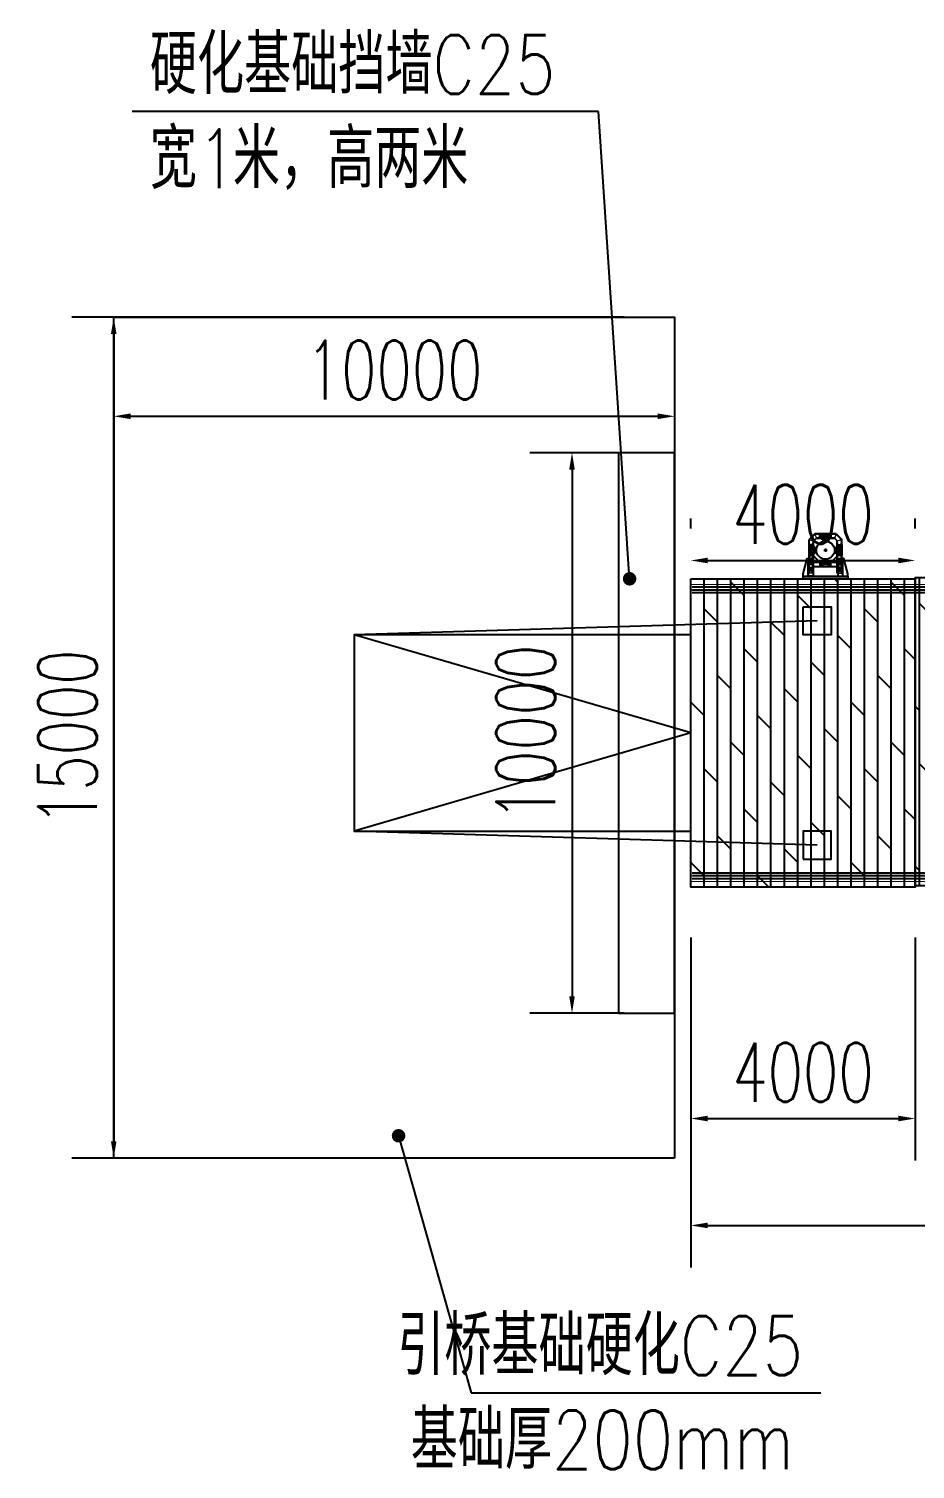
# Model space of a CAD drawing. Header units: millimetres. Extents: x -1471591 to 944464, y -468930 to 547002.
# Drawn here: x -986167 to -970363, y 100325 to 126022 of the extents above; entities that cross this region are included whole.
import ezdxf

# ---------------------------------------------------------------- set-up
doc = ezdxf.new("R2010")
doc.units = ezdxf.units.MM
doc.header["$LTSCALE"] = 10
doc.header["$PDMODE"] = 35
for name, pattern in [('( Border )', [21, 6, -3, 6, -3, 0, -3]), ('-6_350_HOLE$0$DASH', [0.35, 0.25, -0.1]), ('CENTER2', [28.575, 19.05, -3.175, 3.175, -3.175]), ('DASHED2', [9.525, 6.35, -3.175])]:
    doc.linetypes.add(name, pattern=pattern)
for name, color, linetype in [('DIM_LEAD', 3, 'Continuous'), ('PUB_TEXT', 7, 'Continuous'), ('W-bridge approach引桥', 4, 'Continuous'), ('W-MOUNTING固定方式', 5, 'Continuous'), ('W-PLASTIC_RAILINGS塑木栏杆', 210, 'Continuous'), ('W-STEEL_FRAME钢架', 3, 'Continuous'), ('W-WOOD_FLOOR木地板', 30, 'Continuous')]:
    doc.layers.add(name, color=color, linetype=linetype)
doc.styles.get("Standard").update_dxf_attribs({"font": 'simplex.shx', "width": 0.8, "bigfont": 'hztxt.shx'})
doc.styles.add('STANDARD_T3', font='simplex.shx', dxfattribs={"width": 0.7, "bigfont": 'hztxt.shx'})
doc.dimstyles.new('W&&300', dxfattribs={"dimtxt": 1050, "dimasz": 300, "dimexe": 750, "dimexo": 900, "dimgap": 300, "dimtad": 1, "dimdec": 0, "dimzin": 0, "dimdsep": 46, "dimtxsty": 'STANDARD_T3', "dimcen": 0.09, "dimclrd": 1, "dimclre": 1, "dimclrt": 7, "dimazin": 2, "dimtfac": 1, "dimtdec": 0, "dimtix": 1, "dimtmove": 2, "dimatfit": 3, "dimfxl": 0, "dimtolj": 1, "dimtzin": 0, "dimarcsym": 0})

# ---------------------------------------------------------------- blocks, each defined once
blk = doc.blocks.new('YQ')
at = {"layer": 'W-bridge approach引桥'}
for q in [(6000, 1750), (6000, -1750)]:
    blk.add_line((0, 0), q, dxfattribs=at)
blk.add_lwpolyline([(0, 1750), (6000, 1750), (6000, -1750), (0, -1750)], close=True, dxfattribs=at)
at = {"layer": 'W-MOUNTING固定方式'}
for p, q in [((-2250, 2000), (6000, 1750)), ((-2250, -2000), (6000, -1750))]:
    blk.add_line(p, q, dxfattribs=at)
for points in [[(-2000, 2250), (-2500, 2250), (-2500, 1750), (-2000, 1750)], [(-2000, -2250), (-2500, -2250), (-2500, -1750), (-2000, -1750)]]:
    blk.add_lwpolyline(points, close=True, dxfattribs=at)
blk = doc.blocks.new('*D30')
at = {"layer": 'Defpoints', "color": 0, "transparency": 16777216}
for p in [(-879363, 111960), (-974363, 110710), (-879363, 104674)]:
    blk.add_point(p, dxfattribs=at)
at = {"layer": 'W-STEEL_FRAME钢架', "color": 1, "lineweight": -2, "transparency": 16777216}
for p, q in [((-879363, 111060), (-879363, 103924)), ((-974363, 109810), (-974363, 103924)), ((-974063, 104674), (-879663, 104674))]:
    blk.add_line(p, q, dxfattribs=at)
at = {"layer": 'W-STEEL_FRAME钢架', "color": 1, "transparency": 16777216}
for points in [[(-974063, 104724), (-974063, 104624), (-974363, 104674)], [(-879663, 104724), (-879663, 104624), (-879363, 104674)]]:
    blk.add_solid(points, dxfattribs=at)
at = {"layer": 'W-STEEL_FRAME钢架', "color": 7, "transparency": 16777216, "insert": (-926863, 105499), "char_height": 1050, "attachment_point": 5, "style": 'STANDARD_T3'}
blk.add_mtext('\\A1;95000', dxfattribs=at)
blk = doc.blocks.new('*D31')
at = {"layer": 'Defpoints', "color": 0, "transparency": 16777216}
for p in [(-970363, 116537), (-974363, 116210), (-970363, 116210)]:
    blk.add_point(p, dxfattribs=at)
at = {"layer": 'W-STEEL_FRAME钢架', "color": 1, "lineweight": -2, "transparency": 16777216}
for p, q in [((-974363, 117110), (-974363, 117287)), ((-970363, 117110), (-970363, 117287)), ((-974063, 116537), (-970663, 116537))]:
    blk.add_line(p, q, dxfattribs=at)
at = {"layer": 'W-STEEL_FRAME钢架', "color": 1, "transparency": 16777216}
for points in [[(-974063, 116587), (-974063, 116487), (-974363, 116537)], [(-970663, 116587), (-970663, 116487), (-970363, 116537)]]:
    blk.add_solid(points, dxfattribs=at)
at = {"layer": 'W-STEEL_FRAME钢架', "color": 7, "transparency": 16777216, "insert": (-972363, 117362), "char_height": 1050, "attachment_point": 5, "style": 'STANDARD_T3'}
blk.add_mtext('\\A1;4000', dxfattribs=at)
blk = doc.blocks.new('*D32')
at = {"layer": 'Defpoints', "color": 0, "transparency": 16777216}
for p in [(-974652, 118460), (-976482, 108460), (-974652, 108460)]:
    blk.add_point(p, dxfattribs=at)
at = {"layer": 'W-STEEL_FRAME钢架', "color": 1, "lineweight": -2, "transparency": 16777216}
for p, q in [((-975552, 118460), (-977232, 118460)), ((-976482, 118160), (-976482, 108760)), ((-975552, 108460), (-977232, 108460))]:
    blk.add_line(p, q, dxfattribs=at)
at = {"layer": 'W-STEEL_FRAME钢架', "color": 1, "transparency": 16777216}
for points in [[(-976532, 118160), (-976432, 118160), (-976482, 118460)], [(-976532, 108760), (-976432, 108760), (-976482, 108460)]]:
    blk.add_solid(points, dxfattribs=at)
at = {"layer": 'W-STEEL_FRAME钢架', "color": 7, "transparency": 16777216, "insert": (-977307, 113460), "char_height": 1050, "attachment_point": 5, "rotation": 90, "style": 'STANDARD_T3'}
blk.add_mtext('\\A1;10000', dxfattribs=at)
blk = doc.blocks.new('*D1467')
at = {"layer": 'Defpoints', "color": 0, "transparency": 16777216}
for p in [(-974363, 110710), (-970363, 110710), (-970363, 106581)]:
    blk.add_point(p, dxfattribs=at)
at = {"layer": 'W-STEEL_FRAME钢架', "color": 1, "lineweight": -2, "transparency": 16777216}
for p, q in [((-974363, 109810), (-974363, 105831)), ((-970363, 109810), (-970363, 105831)), ((-974063, 106581), (-970663, 106581))]:
    blk.add_line(p, q, dxfattribs=at)
at = {"layer": 'W-STEEL_FRAME钢架', "color": 1, "transparency": 16777216}
for points in [[(-974063, 106631), (-974063, 106531), (-974363, 106581)], [(-970663, 106631), (-970663, 106531), (-970363, 106581)]]:
    blk.add_solid(points, dxfattribs=at)
at = {"layer": 'W-STEEL_FRAME钢架', "color": 7, "transparency": 16777216, "insert": (-972363, 107406), "char_height": 1050, "attachment_point": 5, "style": 'STANDARD_T3'}
blk.add_mtext('\\A1;4000', dxfattribs=at)
blk = doc.blocks.new('*D807')
at = {"color": 1, "lineweight": -2, "transparency": 16777216}
for p, q in [((-984653, 119976), (-984653, 118360)), ((-974652, 119976), (-974652, 118360)), ((-984353, 119110), (-974952, 119110))]:
    blk.add_line(p, q, dxfattribs=at)
at = {"color": 1, "transparency": 16777216}
for points in [[(-984353, 119160), (-984353, 119060), (-984653, 119110)], [(-974952, 119160), (-974952, 119060), (-974652, 119110)]]:
    blk.add_solid(points, dxfattribs=at)
at = {"layer": 'Defpoints', "color": 0, "transparency": 16777216}
for p in [(-984653, 120876), (-974652, 120876), (-974652, 119110)]:
    blk.add_point(p, dxfattribs=at)
at = {"color": 7, "transparency": 16777216, "insert": (-979653, 119935), "char_height": 1050, "attachment_point": 5, "style": 'STANDARD_T3'}
blk.add_mtext('\\A1;10000', dxfattribs=at)
blk = doc.blocks.new('*D808')
at = {"color": 1, "lineweight": -2, "transparency": 16777216}
for p, q in [((-975552, 120876), (-985403, 120876)), ((-984653, 120576), (-984653, 106176)), ((-975552, 105876), (-985403, 105876))]:
    blk.add_line(p, q, dxfattribs=at)
at = {"color": 1, "transparency": 16777216}
for points in [[(-984703, 120576), (-984603, 120576), (-984653, 120876)], [(-984703, 106176), (-984603, 106176), (-984653, 105876)]]:
    blk.add_solid(points, dxfattribs=at)
at = {"layer": 'Defpoints', "color": 0, "transparency": 16777216}
for p in [(-974652, 120876), (-984653, 105876), (-974652, 105876)]:
    blk.add_point(p, dxfattribs=at)
at = {"color": 7, "transparency": 16777216, "insert": (-985478, 113376), "char_height": 1050, "attachment_point": 5, "rotation": 90, "style": 'STANDARD_T3'}
blk.add_mtext('\\A1;15000', dxfattribs=at)
blk = doc.blocks.new('*U1963')
blk.add_lwpolyline([(-12, 0), (-12, 2.5), (12, 2.5), (12, 0)], close=True)
blk = doc.blocks.new('*U1964')
at = {"color": 8, "linetype": 'Continuous', "lineweight": 15}
for p, q in [((-1, 2), (-2, 1)), ((0, 1), (0, -1)), ((-1, -2), (-2, -1))]:
    blk.add_line(p, q, dxfattribs=at)
at = {"color": 7, "linetype": 'Continuous', "lineweight": 15}
for p, q in [((16, 1), (0, 1)), ((0, 0), (19, 0)), ((16, 1), (16, 0)), ((19, -1), (19, 0)), ((0, -1), (19, -1))]:
    blk.add_line(p, q, dxfattribs=at)
for centre, radius, start, end in [((-3, 0), 2.9, 41.3178, 318.6822), ((-3, 0), 1.45, 41.3178, 318.6822), ((0, 3), 2.82, 221.3178, 270), ((0, -3), 2.82, 90, 138.6822), ((0, 3), 1.37, 221.3178, 270), ((0, -3), 1.37, 90, 138.6822)]:
    blk.add_arc(centre, radius, start, end, dxfattribs=at)
blk = doc.blocks.new('无头销轴_B型_D12X150')
at = {"color": 0}
for p, q in [((-72, 6), (-72, -6)), ((72, 6), (72, -6))]:
    blk.add_line(p, q, dxfattribs=at)
blk.add_lwpolyline([(-75, 4), (-75, -4), (-72, -6), (72, -6), (75, -4), (75, 4), (72, 6), (-72, 6)], close=True, dxfattribs=at)
for centre in [(-70, 0), (70, 0)]:
    blk.add_circle(centre, 1.6, dxfattribs=at)
blk = doc.blocks.new('A$C1EDE4923')
at = {"color": 3, "linetype": 'CENTER2', "ltscale": 0.5}
for p, q in [((-284, 80), (-260, 80)), ((-272, 68), (-272, 92)), ((-235, 120), (-254, 120)), ((-146, 120), (-127, 120)), ((-97, 80), (-121, 80)), ((-109, 68), (-109, 92))]:
    blk.add_line(p, q, dxfattribs=at)
at = {"linetype": 'DASHED2'}
for p, q in [((-240, 126), (-249, 126)), ((-240, 113), (-249, 113)), ((-235, 126), (-145, 126)), ((-235, 113), (-145, 113)), ((-141, 126), (-132, 126)), ((-141, 113), (-132, 113))]:
    blk.add_line(p, q, dxfattribs=at)
at = {"color": 3, "linetype": 'CENTER2'}
blk.add_line((-241, 120), (-140, 120), dxfattribs=at)
for p, q in [((-232, 80), (-232, 160)), ((-148, 80), (-148, 160))]:
    blk.add_line(p, q)
for points in [[(-94, 40), (-94, 120), (-287, 120), (-287, 40)], [(-249, 142), (-240, 142), (-240, 40), (-249, 40)], [(-232, 160), (-148, 160), (-145, 157), (-145, 83), (-148, 80), (-232, 80), (-235, 83), (-235, 157)], [(-132, 142), (-141, 142), (-141, 40), (-132, 40)]]:
    blk.add_lwpolyline(points, close=True)
for centre in [(-272, 80), (-109, 80)]:
    blk.add_circle(centre, 7)
at = {"xscale": -1}
for name, p, rotation in [('无头销轴_B型_D12X150', (-190, 120), 180), ('*U1964', (-260, 114), 270), ('*U1963', (-249, 120), 90), ('*U1963', (-237, 120), 90)]:
    blk.add_blockref(name, p, dxfattribs=dict(at, rotation=rotation))
for name, p, rotation in [('*U1963', (-143, 120), 270), ('*U1963', (-132, 120), 270), ('*U1964', (-121, 114), 90)]:
    blk.add_blockref(name, p, dxfattribs=dict(rotation=rotation))
blk = doc.blocks.new('$matou$00000105')
for p, q in [((-293, -299, 0), (-293, 301, 0)), ((-192, 401, 0), (-293, 301, 0)), ((-213, -232, 0), (-213, 268, 0)), ((192, 401, 0), (-192, 401, 0)), ((159, 321, 0), (-159, 321, 0)), ((192, 401, 0), (292, 301, 0)), ((212, -299, 0), (212, 268, 0)), ((292, -299, 0), (292, 301, 0)), ((-30, 109, 0), (30, 109, 0)), ((-30, 109, 0), (30, 109, 0)), ((0, 139, 0), (0, 79, 0)), ((0, 139, 0), (0, 79, 0)), ((-221, -41, 0), (-308, -41, 0)), ((-262, -85, 0), (-262, -137, 0)), ((-262, -257, 0), (-262, -205, 0)), ((-244, -137, 0), (-244, -85, 0)), ((-244, -205, 0), (-244, -257, 0)), ((-221, -41, 0), (-221, -351, 0)), ((220, -41, 0), (220, -351, 0)), ((220, -41, 0), (307, -41, 0)), ((243, -137, 0), (243, -85, 0)), ((243, -205, 0), (243, -257, 0)), ((261, -85, 0), (261, -137, 0)), ((261, -257, 0), (261, -205, 0)), ((307, -41, 0), (307, -351, 0))]:
    blk.add_line(p, q)
at = {"lineweight": 5}
for p, q in [((-293, 301, 0), (-213, 268, 0)), ((-213, 268, 0), (-159, 321, 0)), ((-192, 401, 0), (-159, 321, 0)), ((192, 401, 0), (159, 321, 0)), ((212, 268, 0), (159, 321, 0)), ((292, 301, 0), (212, 268, 0)), ((-213, -299, 0), (-213, -41, 0)), ((212, -104, 0), (-213, -104, 0)), ((-213, -184, 0), (212, -184, 0)), ((-213, -299, 0), (-293, -299, 0)), ((212, -299, 0), (292, -299, 0))]:
    blk.add_line(p, q, dxfattribs=at)
at = {"linetype": 'CENTER2'}
for p, q in [((-288, -299, 0), (-288, 299, 0)), ((-190, 396, 0), (-288, 299, 0)), ((-218, -299, 0), (-218, 270, 0)), ((-218, 270, 0), (-161, 326, 0)), ((190, 396, 0), (-190, 396, 0)), ((161, 326, 0), (-161, 326, 0)), ((217, 270, 0), (161, 326, 0)), ((190, 396, 0), (287, 299, 0)), ((217, -299, 0), (217, 270, 0)), ((287, -299, 0), (287, 299, 0)), ((-268, -112, 0), (-237, -112, 0)), ((-268, -230, 0), (-237, -230, 0)), ((-253, -151, 0), (-253, -71, 0)), ((-253, -191, 0), (-253, -271, 0)), ((212, -109, 0), (-213, -109, 0)), ((-213, -179, 0), (212, -179, 0)), ((268, -112, 0), (237, -112, 0)), ((268, -230, 0), (237, -230, 0)), ((252, -151, 0), (252, -71, 0)), ((252, -191, 0), (252, -271, 0))]:
    blk.add_line(p, q, dxfattribs=at)
at = {"linetype": '( Border )'}
for p, q in [((-302, -41, 0), (-302, -351, 0)), ((301, -41, 0), (301, -351, 0))]:
    blk.add_line(p, q, dxfattribs=at)
at = {"elevation": 0}
for points in [[(-398, -351), (-397, -314), (-328, -41), (-308, -41), (-308, -351)], [(398, -351), (397, -314), (328, -41), (307, -41), (307, -351)]]:
    blk.add_lwpolyline(points, dxfattribs=at)
for points in [[(-308, -41), (-221, -41), (-221, -351), (-308, -351)], [(-213, -4), (-203, -4), (-113, -94), (-113, -104), (-213, -104)], [(212, -4), (202, -4), (112, -94), (112, -104), (212, -104)], [(-400, -351), (400, -351), (400, -401), (-400, -401)]]:
    blk.add_lwpolyline(points, close=True, dxfattribs=at)
for centre, radius in [((0, 109, 0), 162), ((0, 109, 0), 162), ((-253, -112, 0), 9), ((-253, -230, 0), 9), ((252, -112, 0), 9), ((252, -230, 0), 9)]:
    blk.add_circle(centre, radius)
at = {"lineweight": 5}
blk.add_circle((0, 109, 0), 162, dxfattribs=at)
for centre, start, end in [((-253, -85, 0), 0, 180), ((-253, -137, 0), 180, 0), ((-253, -205, 0), 0, 180), ((252, -85, 0), 0, 180), ((252, -137, 0), 180, 0), ((252, -205, 0), 0, 180), ((-253, -257, 0), 180, 0), ((252, -257, 0), 180, 0)]:
    blk.add_arc(centre, 9, start, end)
at = {"lineweight": 5, "extrusion": (0, 0, -1), "zscale": -1}
for p, rotation in [((-190, 441, 0), 180), ((-332, -82, 0), 270)]:
    blk.add_blockref('A$C1EDE4923', p, dxfattribs=dict(at, rotation=rotation))
at = {"lineweight": 5, "extrusion": (0, 0, -1), "xscale": -1, "zscale": -1, "rotation": 90}
blk.add_blockref('A$C1EDE4923', (332, -82, 0), dxfattribs=at)
at = {"lineweight": 5, "extrusion": (0, 0, -1), "xscale": -1, "zscale": -1}
blk.add_blockref('A$C1EDE4923', (-190, -224, 0), dxfattribs=at)

msp = doc.modelspace()

# ---------------------------------------------------------------- hatches: boundary and pattern name
at = {"layer": 'W-WOOD_FLOOR木地板'}
h = msp.add_hatch(dxfattribs=at)
h.set_pattern_fill('DOLMIT', color=256, scale=300, angle=90)
h.set_pattern_definition([(90, (-974363.44, 114959.99), (-238.123, 7e-07), []), (135, (-974363.44, 114960), (-476.245, -476.245), [336.76, -673.51])])
h.paths.add_polyline_path([(-974363.4, 116210), (-970363.4, 116210), (-970363.4, 110710), (-974363.4, 110710)])
h = msp.add_hatch(dxfattribs=at)
h.set_pattern_fill('DOLMIT', color=256, scale=300, angle=90)
h.set_pattern_definition([(90, (-1530589.34, 1515212.87), (-238.122618, 7e-07), []), (135, (-1530589.34, 1515212.9), (-476.2449, -476.2449), [336.7564, -673.512])])
h.paths.add_polyline_path([(-970363.4, 116234.2), (-963063.4, 116234.2), (-963063.4, 110734.2), (-970363.4, 110734.2)])

# ---------------------------------------------------------------- linework, layer by layer
for points in [[(-974652.4, 105875.7), (-984652.8, 105875.7), (-984652.8, 120875.7), (-974652.4, 120875.7)], [(-975652.4, 108459.9), (-974652.4, 108459.9), (-974652.4, 118460.1), (-975652.4, 118460.1)]]:
    msp.add_lwpolyline(points, close=True)
at = {"const_width": 20}
for points in [[(-974363.4, 116110), (-957563.4, 116110), (-957563.4, 114860), (-952363.4, 114860), (-952363.4, 116110), (-901263.4, 116210), (-901263.4, 114960), (-896163.4, 114860), (-896163.4, 116110), (-879363.4, 116110)], [(-879363.4, 116010), (-890663.4, 116010), (-890663.4, 114760), (-906863.4, 114760), (-906863.4, 116010), (-946863.4, 116010), (-946863.4, 114760), (-963063.4, 114760), (-963063.4, 116010), (-974363.4, 116010)], [(-879363.4, 110910), (-890663.4, 110910), (-890663.4, 112160), (-906863.4, 112160), (-906863.4, 110910), (-946863.4, 110910), (-946863.4, 112160), (-963063.4, 112160), (-963063.4, 110910), (-974363.4, 110910)], [(-974363.4, 110810), (-957563.4, 110810), (-957563.4, 112060), (-952363.4, 112060), (-952363.4, 110810), (-901263.4, 110810), (-901263.4, 112060), (-896163.4, 112060), (-896163.4, 110810), (-879363.4, 110810)]]:
    msp.add_lwpolyline(points, dxfattribs=at)
at = {"layer": 'DIM_LEAD'}
for p, q in [((-976007.7, 124547), (-984323.9, 124547)), ((-975455.1, 116210), (-976007.7, 124547)), ((-979574.8, 106273.5), (-978277.9, 101690)), ((-978277.9, 101690), (-972043, 101690))]:
    msp.add_line(p, q, dxfattribs=at)
at = {"layer": 'DIM_LEAD', "const_width": 120}
for points in [[(-975451.1, 116150.1, 1), (-975459.1, 116269.9, 1)], [(-979591.1, 106331.2, 1), (-979558.4, 106215.8, 1)]]:
    msp.add_lwpolyline(points, format="xyb", close=True, dxfattribs=at)
at = {"layer": 'W-PLASTIC_RAILINGS塑木栏杆'}
for points in [[(-974363.4, 116010), (-974363.4, 116010)], [(-926772.4, 116060), (-946913.4, 116060), (-946913.4, 114810), (-963013.4, 114810), (-963013.4, 116060), (-974339.4, 116060)], [(-926693.1, 115960), (-946813.4, 115960), (-946813.4, 114710), (-963113.4, 114710), (-963113.4, 115960), (-974339.4, 115960)], [(-927046.5, 110960), (-946813.4, 110960), (-946813.4, 112210), (-963113.4, 112210), (-963113.4, 110960), (-974339.4, 110960)], [(-927046.5, 110860), (-946913.4, 110860), (-946913.4, 112110), (-963013.4, 112110), (-963013.4, 110860), (-974339.4, 110860)]]:
    msp.add_lwpolyline(points, dxfattribs=at)
at = {"layer": 'W-PLASTIC_RAILINGS塑木栏杆', "linetype": '-6_350_HOLE$0$DASH'}
for points in [[(-926722.4, 116010), (-946863.4, 116010), (-946863.4, 114760), (-963063.4, 114760), (-963063.4, 116010), (-974339.4, 116010)], [(-927046.5, 110910), (-946863.4, 110910), (-946863.4, 112160), (-963063.4, 112160), (-963063.4, 110910), (-974339.4, 110910)]]:
    msp.add_lwpolyline(points, dxfattribs=at)
at = {"layer": 'W-WOOD_FLOOR木地板'}
for points in [[(-974363.4, 116210), (-970363.4, 116210), (-970363.4, 110710), (-974363.4, 110710)], [(-970363.4, 116234.2), (-963063.4, 116234.2), (-963063.4, 110734.2), (-970363.4, 110734.2)], [(-970363.4, 116234.2), (-963063.4, 116234.2), (-963063.4, 110734.2), (-970363.4, 110734.2)]]:
    msp.add_lwpolyline(points, close=True, dxfattribs=at)

# ---------------------------------------------------------------- block references
at = {"xscale": -1, "rotation": 359.9999998295202}
msp.add_blockref('YQ', (-974363.4, 113460), dxfattribs=at)
at = {"layer": 'W-STEEL_FRAME钢架', "rotation": 359.9999998295227}
msp.add_blockref('$matou$00000105', (-971963.4, 116611, 0), dxfattribs=at)

# ---------------------------------------------------------------- texts
at = {"layer": 'PUB_TEXT', "color": 7, "width": 0.8}
for s, p in [('硬化基础挡墙', (-984008.9, 124862)), ('C25', (-978968.9, 124862)), ('宽', (-984008.9, 123182)), ('1', (-983168.9, 123182)), ('米，高两米', (-982528.9, 123182)), ('引桥基础硬化', (-979598, 102005)), ('C25', (-974558, 102005)), ('基础厚', (-979358, 100325)), ('200mm', (-976838, 100325))]:
    msp.add_text(s, height=1050, dxfattribs=at).set_placement(p)

# ---------------------------------------------------------------- dimensions: what is measured, and where the dimension line sits
dim = msp.add_linear_dim(base=(-984652.8, 105875.7), p1=(-974652.4, 120875.7), p2=(-974652.4, 105875.7), angle=90, dimstyle='W&&300')
dim.commit()
dim.dimension.update_dxf_attribs({"geometry": '*D808', "text_midpoint": (-985477.8, 113375.7)})
dim = msp.add_linear_dim(base=(-974652.4, 119109.6), p1=(-984652.8, 120875.7), p2=(-974652.4, 120875.7), dimstyle='W&&300')
dim.commit()
dim.dimension.update_dxf_attribs({"geometry": '*D807', "text_midpoint": (-979652.6, 119934.6)})
at = {"layer": 'W-STEEL_FRAME钢架'}
for base, p1, p2, angle, picture, middle in [((-976482.4, 108459.9), (-974652.4, 118460.1), (-974652.4, 108459.9), 90, '*D32', (-977307.4, 113460)), ((-879363.4, 104674.1), (-974363.4, 110710), (-879363.4, 111960), 360, '*D30', (-926863.4, 105499.1))]:
    dim = msp.add_linear_dim(base=base, p1=p1, p2=p2, angle=angle, dimstyle='W&&300', dxfattribs=at)
    dim.commit()
    dim.dimension.update_dxf_attribs({"geometry": picture, "text_midpoint": middle})
for base, p1, p2, picture, middle in [((-970363.4, 116537), (-974363.4, 116210), (-970363.4, 116210), '*D31', (-972363.4, 117362)), ((-970363.4, 106581.3), (-974363.4, 110710), (-970363.4, 110710), '*D1467', (-972363.4, 107406.3))]:
    dim = msp.add_linear_dim(base=base, p1=p1, p2=p2, dimstyle='W&&300', dxfattribs=at)
    dim.commit()
    dim.dimension.update_dxf_attribs({"geometry": picture, "text_midpoint": middle})

doc.saveas('drawing.dxf')
